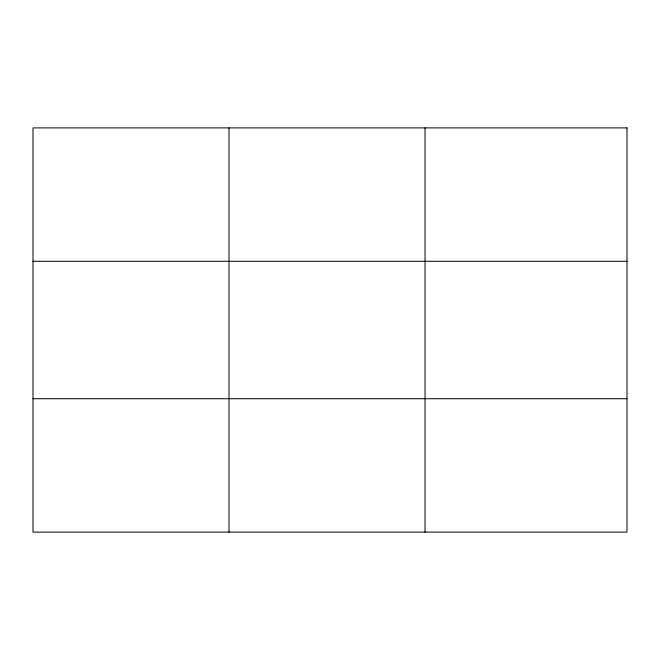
<?xml version="1.0" encoding="UTF-8"?>
<svg xmlns="http://www.w3.org/2000/svg" width="660" height="660" viewBox="0 0 660 660"><rect width="100%" height="100%" fill="white"/><g stroke="black" fill="none" stroke-linecap="round" stroke-linejoin="round"><path stroke-width="0.99" d="M229.02 532.108L229.02 127.892M425.04 532.108L425.04 127.892M33 261.286L627 261.286M33 398.714L627 398.714M627 127.892L33 127.892L33 532.108L627 532.108L627 127.892"/></g></svg>
